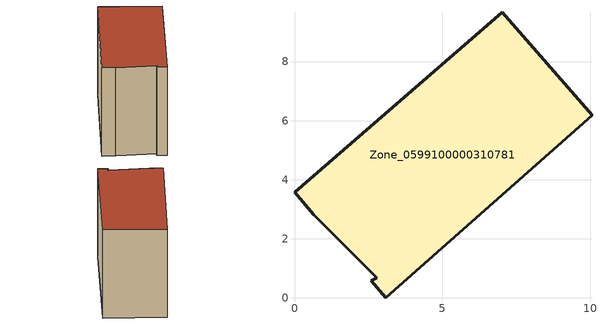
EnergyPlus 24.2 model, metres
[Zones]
Zone_0599100000310781
 floor ground (C_G): 2.79,0.68 0.66,2.81 0,3.57 7.03,9.68 10.07,6.19 3.09,0 2.59,0.58 z0
 wall outside (C_F): 3.09,0 10.07,6.19 7.03,9.68 0,3.57 0.66,2.81 2.79,0.68 2.59,0.58 3.09,0 z0:7.17
 roof outside (C_R): 0.66,2.81 2.79,0.68 2.59,0.58 3.09,0 10.07,6.19 7.03,9.68 0,3.57 z7.17
[BUILDING]
Pand.0599100000310781: North Axis=0; Terrain=City; Loads Convergence Tolerance Value=0.04; Temperature Convergence Tolerance Value=0.4; Solar Distribution=FullExterior; Maximum Number of Warmup Days=25; Minimum Number of Warmup Days=1
[Site:Location]
Rotterdam.The.Hague.AP_ZH_NLD Design_Conditions: Latitude=51.96; Longitude=4.45; Time Zone=1; Elevation=-4.5
[SITE:GROUNDTEMPERATURE:BUILDINGSURFACE]
18, 18, 18, 18, 18, 18, 18, 18, 18, 18, 18, 18
[MATERIAL] Thermal Absorptance=0.9; Solar Absorptance=0.7; Visible Absorptance=0.7
Name | Roughness | Thickness | Conductivity | Density | Specific Heat
G.TI.1946 | MediumSmooth | 0.15 | 1 | 540 | 1210
F.TI.1946 | Rough | 0.3 | 0.857143 | 1920 | 840
R.TI.1946 | MediumRough | 0.2 | 0.1 | 1500 | 1000
[CONSTRUCTION]
C_G: G.TI.1946
C_F: F.TI.1946
C_R: R.TI.1946
[ZONE]
Zone_0599100000310781: Type=1; Multiplier=1; Ceiling Height=Autocalculate; Volume=Autocalculate; Floor Area=autocalculate; Part of Total Floor Area=Yes
[ZONEINFILTRATION:DESIGNFLOWRATE]
Infil_Zone_0599100000310781: Zone or ZoneList or Space or SpaceList=Zone_0599100000310781; Schedule=AlwaysOn; Design Flow Rate Calculation Method=Flow/Area; Flow Rate per Floor Area=0.003; Constant Term Coefficient=1; Temperature Term Coefficient=0; Velocity Term Coefficient=0; Velocity Squared Term Coefficient=0
[HVACTEMPLATE:ZONE:IDEALLOADSAIRSYSTEM]
Zone_0599100000310781: Maximum Heating Supply Air Temperature=50; Minimum Cooling Supply Air Temperature=13; Maximum Heating Supply Air Humidity Ratio=0.0156; Minimum Cooling Supply Air Humidity Ratio=0.0077; Heating Limit=NoLimit; Cooling Limit=NoLimit; Dehumidification Control Type=ConstantSensibleHeatRatio; Cooling Sensible Heat Ratio=0.7; Dehumidification Setpoint=60; Humidification Control Type=None; Humidification Setpoint=30; Outdoor Air Method=None; Outdoor Air Flow Rate per Person=0.00944; Outdoor Air Flow Rate per Zone Floor Area=0; Outdoor Air Flow Rate per Zone=0; Demand Controlled Ventilation Type=None; Outdoor Air Economizer Type=NoEconomizer; Heat Recovery Type=None; Sensible Heat Recovery Effectiveness=0.7; Latent Heat Recovery Effectiveness=0.65
[ZONECONTROL:THERMOSTAT]
ThermostatControl_Zone_0599100000310781: Zone or ZoneList=Zone_0599100000310781; Control Type Schedule=DualSetpointControlType; Control 1=Thermostat_Zone_0599100000310781; Temperature Difference Between Cutout And Setpoint=0
[THERMOSTATSETPOINT:DUALSETPOINT]
Thermostat_Zone_0599100000310781: Heating Setpoint Temperature Schedule=HeatingSetpoint_Zone_0599100000310781; Cooling Setpoint Temperature Schedule=CoolingSetpoint_Zone_0599100000310781
[SCHEDULE:COMPACT]
HeatingSetpoint_Zone_0599100000310781: Through: 12/31, For: AllDays, Until: 24:00, 21
CoolingSetpoint_Zone_0599100000310781: Through: 12/31, For: AllDays, Until: 24:00, 24
DualSetpointControlType: Through: 12/31, For: AllDays, Until: 24:00, 4
AlwaysOn: Through: 12/31, For: AllDays, Until: 24:00, 1
